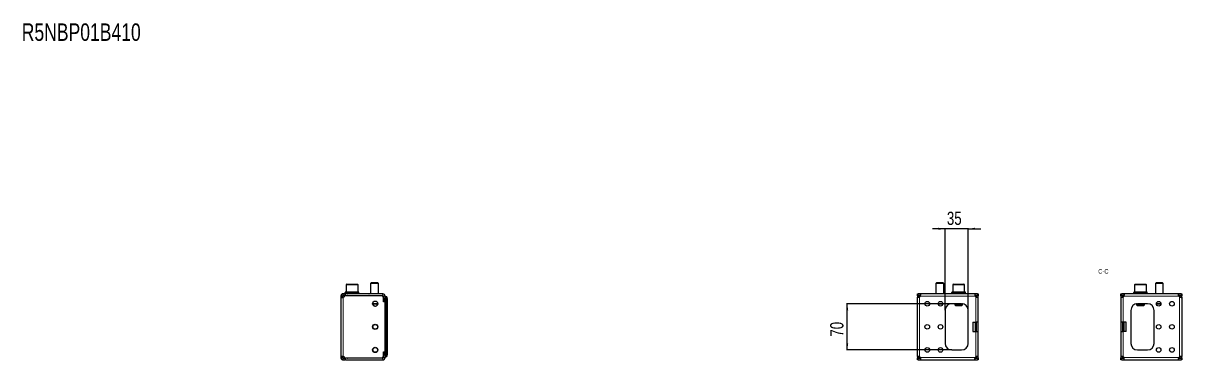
# Model space of a CAD drawing. Header units: millimetres. Extents: x 535 to 3980, y -1371 to 658.
# Drawn here: x 2228 to 3980, y 149 to 658 of the extents above; entities that cross this region are included whole.
import ezdxf

# ---------------------------------------------------------------- set-up
doc = ezdxf.new("R2010")
doc.units = ezdxf.units.MM
doc.layers.add('FORMAT', color=7, linetype='Continuous')
doc.styles.add('SLDTEXTSTYLE0', font='TXT', dxfattribs={"width": 0.75})
doc.dimstyles.new('SLDDIMSTYLE0', dxfattribs={"dimtxt": 20, "dimasz": 10, "dimexe": 0, "dimexo": 0.0625, "dimgap": 5, "dimtad": 2, "dimdec": 1, "dimrnd": 1e-09, "dimzin": 12, "dimdsep": 46, "dimtxsty": 'SLDTEXTSTYLE0', "dimsah": 1, "dimcen": 0.09, "dimadec": 0, "dimazin": 3, "dimtfac": 1, "dimtofl": 0, "dimtmove": 0, "dimatfit": 3, "dimfxl": 0, "dimfrac": 2, "dimtolj": 1, "dimtzin": 12, "dimarcsym": 0})
doc.dimstyles.new('SLDDIMSTYLE1', dxfattribs={"dimtxt": 20, "dimasz": 10, "dimexe": 0, "dimexo": 0.0625, "dimgap": 5, "dimtad": 2, "dimdec": 1, "dimrnd": 1e-09, "dimzin": 12, "dimdsep": 46, "dimtxsty": 'SLDTEXTSTYLE0', "dimsah": 1, "dimcen": 0.09, "dimadec": 0, "dimazin": 3, "dimtfac": 1, "dimtmove": 0, "dimatfit": 0, "dimfxl": 0, "dimfrac": 2, "dimtolj": 1, "dimtzin": 12, "dimarcsym": 0})

# ---------------------------------------------------------------- blocks, each defined once
blk = doc.blocks.new('_D_9')
at = {"layer": 'FORMAT'}
for p, q in [((3622.3, 347.1), (3603.1, 347.1)), ((3622.3, 223.6), (3622.3, 348.1)), ((3657.3, 347.1), (3622.3, 347.1)), ((3657.3, 223.6), (3657.3, 348.1)), ((3657.3, 347.1), (3676.5, 347.1))]:
    blk.add_line(p, q, dxfattribs=at)
for points in [[(3622.3, 347.1), (3612.3, 348.6), (3612.3, 345.5)], [(3657.3, 347.1), (3667.3, 345.5), (3667.3, 348.6)]]:
    blk.add_solid(points, dxfattribs=at)
at = {"layer": 'FORMAT', "insert": (3625, 372.9), "char_height": 20, "attachment_point": 1, "style": 'SLDTEXTSTYLE0'}
blk.add_mtext('35', dxfattribs=at)
blk = doc.blocks.new('_D_10')
at = {"layer": 'FORMAT'}
for p, q in [((3632.3, 233.6), (3473.3, 233.6)), ((3474.3, 163.6), (3474.3, 233.6)), ((3632.3, 163.6), (3473.3, 163.6))]:
    blk.add_line(p, q, dxfattribs=at)
for points in [[(3474.3, 233.6), (3472.8, 223.6), (3475.8, 223.6)], [(3474.3, 163.6), (3475.8, 173.6), (3472.8, 173.6)]]:
    blk.add_solid(points, dxfattribs=at)
at = {"layer": 'FORMAT', "insert": (3448.5, 183.8), "char_height": 20, "attachment_point": 1, "rotation": 90, "style": 'SLDTEXTSTYLE0'}
blk.add_mtext('70', dxfattribs=at)

msp = doc.modelspace()

# ---------------------------------------------------------------- linework, layer by layer
at = {"color": 7, "linetype": 'Continuous', "lineweight": 25}
for p, q in [((2717.43, 263.07), (2733.43, 263.07)), ((2754.5, 265.07), (2753.43, 264)), ((2753.43, 264), (2753.43, 248.57)), ((2765.43, 264), (2753.43, 264)), ((2764.35, 265.07), (2754.5, 265.07)), ((2765.43, 264), (2764.35, 265.07)), ((2765.43, 248.57), (2765.43, 264)), ((3609.39, 265.07), (3608.31, 264)), ((3608.31, 264), (3608.31, 248.57)), ((3620.31, 264), (3608.31, 264)), ((3619.24, 265.07), (3609.39, 265.07)), ((3620.31, 264), (3619.24, 265.07)), ((3620.31, 248.57), (3620.31, 264)), ((3634.81, 263.07), (3643.2, 263.07)), ((3643.2, 263.07), (3650.81, 263.07)), ((3909.81, 263.07), (3918.15, 263.07)), ((3918.15, 263.07), (3925.81, 263.07)), ((3941.39, 265.07), (3940.31, 264)), ((3940.31, 264), (3940.31, 248.57)), ((3952.31, 264), (3940.31, 264)), ((3951.24, 265.07), (3941.39, 265.07)), ((3952.31, 264), (3951.24, 265.07)), ((3952.31, 248.57), (3952.31, 264)), ((2711.93, 246.07), (2711.68, 246.04)), ((2711.93, 246.07), (2711.93, 248.57)), ((2714.33, 248.57), (2711.93, 248.57)), ((2714.33, 246.07), (2711.93, 246.07)), ((2714.33, 248.57), (2714.33, 246.07)), ((2714.33, 248.57), (2715.33, 248.57)), ((2715.33, 246.07), (2714.33, 246.07)), ((2715.18, 251.07), (2715.18, 250.07)), ((2715.18, 251.07), (2715.18, 250.82)), ((2715.98, 251.07), (2715.18, 251.07)), ((2715.18, 251.07), (2715.18, 251.07)), ((2715.18, 250.07), (2715.18, 250.32)), ((2715.98, 250.07), (2715.18, 250.07)), ((2715.18, 250.07), (2715.18, 250.07)), ((2771.93, 248.57), (2715.33, 248.57)), ((2715.33, 246.07), (2771.93, 246.07)), ((2715.35, 245.97), (2770.33, 245.97)), ((2715.98, 251.07), (2716.08, 251.07)), ((2715.98, 250.07), (2716.08, 250.07)), ((2716.08, 251.07), (2716.08, 250.82)), ((2718.22, 251.07), (2716.08, 251.07)), ((2716.08, 250.07), (2716.08, 250.32)), ((2718.22, 250.07), (2716.08, 250.07)), ((2716.43, 262.07), (2716.43, 251.07)), ((2718.22, 251.07), (2718.4, 251.07)), ((2718.22, 250.07), (2718.4, 250.07)), ((2718.4, 251.07), (2718.4, 250.82)), ((2721.55, 251.07), (2718.4, 251.07)), ((2718.4, 250.07), (2718.4, 250.32)), ((2721.55, 250.07), (2718.4, 250.07)), ((2719.43, 250.07), (2719.43, 248.57)), ((2721.55, 251.07), (2721.79, 251.07)), ((2721.55, 250.07), (2721.79, 250.07)), ((2721.79, 251.07), (2721.79, 250.82)), ((2725.48, 251.07), (2721.79, 251.07)), ((2721.79, 250.07), (2721.79, 250.32)), ((2725.48, 250.07), (2721.79, 250.07)), ((2725.48, 251.07), (2725.69, 251.07)), ((2725.48, 251.07), (2725.57, 251.07)), ((2725.48, 250.07), (2725.66, 250.07)), ((2725.66, 250.07), (2725.73, 250.07)), ((2725.69, 251.07), (2725.73, 251.07)), ((2725.73, 251.07), (2725.73, 250.82)), ((2729.4, 251.07), (2725.73, 251.07)), ((2725.73, 250.07), (2725.73, 250.32)), ((2729.4, 250.07), (2725.73, 250.07)), ((2729.4, 251.07), (2729.63, 251.07)), ((2729.4, 250.07), (2729.63, 250.07)), ((2729.63, 251.07), (2729.63, 250.82)), ((2732.71, 251.07), (2729.63, 251.07)), ((2729.63, 250.07), (2729.63, 250.32)), ((2732.71, 250.07), (2729.63, 250.07)), ((2731.43, 248.57), (2731.43, 250.07)), ((2732.71, 251.07), (2732.89, 251.07)), ((2732.71, 250.07), (2732.89, 250.07)), ((2732.89, 251.07), (2732.89, 250.82)), ((2734.92, 251.07), (2732.89, 251.07)), ((2732.89, 250.07), (2732.89, 250.32)), ((2734.92, 250.07), (2732.89, 250.07)), ((2734.43, 251.07), (2734.43, 262.07)), ((2734.92, 251.07), (2735.01, 251.07)), ((2734.92, 250.07), (2735.01, 250.07)), ((2735.01, 251.07), (2735.01, 250.82)), ((2735.68, 251.07), (2735.01, 251.07)), ((2735.01, 250.07), (2735.01, 250.32)), ((2735.68, 250.07), (2735.01, 250.07)), ((2735.68, 250.07), (2735.68, 251.07)), ((2749.18, 246.07), (2749.18, 245.97)), ((2749.47, 246.07), (2749.47, 245.97)), ((2751.16, 246.07), (2751.16, 245.97)), ((2754.1, 246.07), (2754.1, 245.97)), ((2757.86, 246.07), (2757.86, 245.97)), ((2761.86, 246.07), (2761.86, 245.97)), ((2765.48, 246.07), (2765.48, 245.97)), ((2768.19, 246.07), (2768.19, 245.97)), ((2769.56, 246.07), (2769.56, 245.97)), ((2769.68, 245.97), (2769.68, 246.07)), ((3580.31, 246.07), (3580.31, 248.57)), ((3580.31, 248.57), (3581.42, 248.57)), ((3581.42, 246.07), (3580.31, 246.07)), ((3580.31, 246.07), (3580.31, 245.97)), ((3580.31, 245.97), (3582.81, 245.97)), ((3580.31, 245.36), (3580.31, 245.97)), ((3580.31, 245.36), (3580.31, 243.3)), ((3585.15, 248.57), (3581.42, 248.57)), ((3585.15, 246.07), (3581.42, 246.07)), ((3582.81, 245.97), (3582.81, 245.36)), ((3582.81, 245.36), (3582.81, 243.54)), ((3667.48, 248.57), (3585.15, 248.57)), ((3585.15, 248.57), (3585.15, 246.36)), ((3632.56, 251.07), (3632.56, 250.07)), ((3632.56, 251.07), (3632.57, 251.07)), ((3632.56, 250.07), (3632.57, 250.07)), ((3632.57, 251.07), (3632.57, 250.82)), ((3633.4, 251.07), (3632.57, 251.07)), ((3632.57, 250.07), (3632.57, 250.32)), ((3633.4, 250.07), (3632.57, 250.07)), ((3633.4, 251.07), (3633.5, 251.07)), ((3633.4, 250.07), (3633.5, 250.07)), ((3633.5, 251.07), (3633.5, 250.82)), ((3635.67, 251.07), (3633.5, 251.07)), ((3633.5, 250.07), (3633.5, 250.32)), ((3635.67, 250.07), (3633.5, 250.07)), ((3633.81, 262.07), (3633.81, 251.07)), ((3635.67, 251.07), (3635.85, 251.07)), ((3635.67, 250.07), (3635.85, 250.07)), ((3635.85, 251.07), (3635.85, 250.82)), ((3639.02, 251.07), (3635.85, 251.07)), ((3635.85, 250.07), (3635.85, 250.32)), ((3639.02, 250.07), (3635.85, 250.07)), ((3636.81, 250.07), (3636.81, 248.57)), ((3639.02, 251.07), (3639.25, 251.07)), ((3639.02, 250.07), (3639.25, 250.07)), ((3639.25, 251.07), (3639.25, 250.82)), ((3642.95, 251.07), (3639.25, 251.07)), ((3639.25, 250.07), (3639.25, 250.32)), ((3642.95, 250.07), (3639.25, 250.07)), ((3642.95, 251.07), (3643.25, 251.07)), ((3642.95, 251.07), (3643.03, 251.07)), ((3642.95, 250.07), (3643.11, 250.07)), ((3643.11, 250.07), (3643.2, 250.07)), ((3643.16, 251.07), (3643.2, 251.07)), ((3643.2, 251.07), (3643.2, 250.82)), ((3646.87, 251.07), (3643.2, 251.07)), ((3643.2, 250.07), (3643.2, 250.32)), ((3646.87, 250.07), (3643.2, 250.07)), ((3646.87, 251.07), (3647.09, 251.07)), ((3646.87, 250.07), (3647.09, 250.07)), ((3647.09, 251.07), (3647.09, 250.82)), ((3650.16, 251.07), (3647.09, 251.07)), ((3647.09, 250.07), (3647.09, 250.32)), ((3650.16, 250.07), (3647.09, 250.07)), ((3648.81, 248.57), (3648.81, 250.07)), ((3650.16, 251.07), (3650.33, 251.07)), ((3650.16, 250.07), (3650.33, 250.07)), ((3650.33, 251.07), (3650.33, 250.82)), ((3652.34, 251.07), (3650.33, 251.07)), ((3650.33, 250.07), (3650.33, 250.32)), ((3652.34, 250.07), (3650.33, 250.07)), ((3651.81, 251.07), (3651.81, 262.07)), ((3652.34, 251.07), (3652.43, 251.07)), ((3652.34, 250.07), (3652.43, 250.07)), ((3652.43, 251.07), (3652.43, 250.82)), ((3653.06, 251.07), (3652.43, 251.07)), ((3652.43, 250.07), (3652.43, 250.32)), ((3653.06, 250.07), (3652.43, 250.07)), ((3653.06, 250.07), (3653.06, 251.07)), ((3667.48, 248.57), (3667.48, 246.07)), ((3671.2, 248.57), (3667.48, 248.57)), ((3671.2, 246.07), (3667.48, 246.07)), ((3669.81, 245.97), (3672.31, 245.97)), ((3669.81, 245.36), (3669.81, 245.97)), ((3669.81, 243.53), (3669.81, 245.36)), ((3671.2, 248.57), (3672.31, 248.57)), ((3672.31, 246.07), (3671.2, 246.07)), ((3672.31, 248.57), (3672.31, 246.07)), ((3672.31, 245.97), (3672.31, 246.07)), ((3672.31, 245.97), (3672.31, 245.36)), ((3672.31, 243.3), (3672.31, 245.36)), ((3888.31, 246.07), (3888.31, 248.57)), ((3888.31, 248.57), (3889.42, 248.57)), ((3889.42, 246.07), (3888.31, 246.07)), ((3888.31, 246.07), (3888.31, 245.97)), ((3888.31, 245.97), (3890.81, 245.97)), ((3888.31, 245.36), (3888.31, 245.97)), ((3888.31, 245.36), (3888.31, 243.3)), ((3893.15, 248.57), (3889.42, 248.57)), ((3893.15, 246.07), (3889.42, 246.07)), ((3890.81, 245.97), (3890.81, 245.36)), ((3890.81, 245.36), (3890.81, 243.54)), ((3975.48, 248.57), (3893.15, 248.57)), ((3893.15, 248.57), (3893.15, 246.36)), ((3907.56, 251.07), (3907.56, 250.07)), ((3907.56, 251.07), (3907.57, 251.07)), ((3907.56, 250.07), (3907.57, 250.07)), ((3907.57, 251.07), (3907.57, 250.82)), ((3908.4, 251.07), (3907.57, 251.07)), ((3907.57, 250.07), (3907.57, 250.32)), ((3908.4, 250.07), (3907.57, 250.07)), ((3908.4, 251.07), (3908.5, 251.07)), ((3908.4, 250.07), (3908.5, 250.07)), ((3908.5, 251.07), (3908.5, 250.82)), ((3910.67, 251.07), (3908.5, 251.07)), ((3908.5, 250.07), (3908.5, 250.32)), ((3910.67, 250.07), (3908.5, 250.07)), ((3908.81, 262.07), (3908.81, 251.07)), ((3910.67, 251.07), (3910.85, 251.07)), ((3910.67, 250.07), (3910.85, 250.07)), ((3910.85, 251.07), (3910.85, 250.82)), ((3914.03, 251.07), (3910.85, 251.07)), ((3910.85, 250.07), (3910.85, 250.32)), ((3914.03, 250.07), (3910.85, 250.07)), ((3911.81, 250.07), (3911.81, 248.57)), ((3914.03, 251.07), (3914.26, 251.07)), ((3914.03, 250.07), (3914.26, 250.07)), ((3914.26, 251.07), (3914.26, 250.82)), ((3917.96, 251.07), (3914.26, 251.07)), ((3914.26, 250.07), (3914.26, 250.32)), ((3917.96, 250.07), (3914.26, 250.07)), ((3917.96, 251.07), (3918.2, 251.07)), ((3917.96, 251.07), (3918.04, 251.07)), ((3917.96, 250.07), (3918.11, 250.07)), ((3918.11, 250.07), (3918.21, 250.07)), ((3918.16, 251.07), (3918.21, 251.07)), ((3918.21, 251.07), (3918.21, 250.82)), ((3921.87, 251.07), (3918.21, 251.07)), ((3918.21, 250.07), (3918.21, 250.32)), ((3921.87, 250.07), (3918.21, 250.07)), ((3921.87, 251.07), (3922.1, 251.07)), ((3921.87, 250.07), (3922.1, 250.07)), ((3922.1, 251.07), (3922.1, 250.82)), ((3925.16, 251.07), (3922.1, 251.07)), ((3922.1, 250.07), (3922.1, 250.32)), ((3925.16, 250.07), (3922.1, 250.07)), ((3923.81, 248.57), (3923.81, 250.07)), ((3925.16, 251.07), (3925.34, 251.07)), ((3925.16, 250.07), (3925.34, 250.07)), ((3925.34, 251.07), (3925.34, 250.82)), ((3927.34, 251.07), (3925.34, 251.07)), ((3925.34, 250.07), (3925.34, 250.32)), ((3927.34, 250.07), (3925.34, 250.07)), ((3926.81, 251.07), (3926.81, 262.07)), ((3927.34, 251.07), (3927.43, 251.07)), ((3927.34, 250.07), (3927.43, 250.07)), ((3927.43, 251.07), (3927.43, 250.82)), ((3928.06, 251.07), (3927.43, 251.07)), ((3927.43, 250.07), (3927.43, 250.32)), ((3928.06, 250.07), (3927.43, 250.07)), ((3928.06, 250.07), (3928.06, 251.07)), ((3975.48, 246.07), (3975.48, 248.57)), ((3979.2, 248.57), (3975.48, 248.57)), ((3979.2, 246.07), (3975.48, 246.07)), ((3977.81, 245.97), (3980.31, 245.97)), ((3977.81, 245.36), (3977.81, 245.97)), ((3977.81, 243.53), (3977.81, 245.36)), ((3979.2, 248.57), (3980.31, 248.57)), ((3980.31, 246.07), (3979.2, 246.07)), ((3980.31, 248.57), (3980.31, 246.07)), ((3980.31, 245.97), (3980.31, 246.07)), ((3980.31, 245.97), (3980.31, 245.36)), ((3980.31, 243.3), (3980.31, 245.36)), ((2710.93, 245.07), (2708.43, 245.07)), ((2708.43, 245.07), (2708.43, 243.85)), ((2708.43, 243.85), (2708.43, 153.3)), ((2710.93, 243.85), (2708.43, 243.85)), ((2710.93, 245.07), (2710.93, 243.85)), ((2764.4, 233.07), (2756.46, 233.07)), ((2772.83, 236.47), (2772.83, 243.47)), ((2772.83, 238.05), (2772.93, 237.84)), ((2775.43, 236.47), (2772.83, 236.47)), ((2772.93, 245.07), (2772.93, 237.12)), ((2775.43, 237.12), (2772.93, 237.12)), ((2775.43, 245.07), (2775.43, 237.12)), ((2775.43, 244.82), (2775.63, 244.82)), ((2775.43, 155.1), (2775.43, 242.55)), ((2775.43, 236.47), (2775.43, 160.67)), ((2775.63, 244.82), (2777.32, 244.37)), ((2775.63, 155.72), (2775.63, 241.93)), ((2778.43, 241.47), (2778.43, 242.92)), ((2778.43, 241.47), (2778.43, 167.03)), ((3580.31, 153.85), (3580.31, 243.3)), ((3580.31, 243.3), (3581.41, 243.3)), ((3618.78, 233.07), (3611.85, 233.07)), ((3647.31, 233.57), (3632.31, 233.57)), ((3633.98, 233.48), (3633.96, 233.48)), ((3633.98, 233.47), (3633.98, 233.48)), ((3634.08, 233.47), (3633.98, 233.47)), ((3634.08, 233.57), (3634.08, 233.47)), ((3637.34, 233.47), (3634.08, 233.47)), ((3636.81, 233.47), (3636.81, 232.15)), ((3636.81, 232.15), (3637.89, 231.07)), ((3636.81, 232.15), (3643.11, 232.15)), ((3637.34, 233.47), (3639.24, 233.47)), ((3637.89, 231.07), (3643.05, 231.07)), ((3639.79, 233.47), (3639.24, 233.47)), ((3645.84, 233.47), (3639.79, 233.47)), ((3643.05, 231.07), (3647.74, 231.07)), ((3643.11, 232.15), (3648.81, 232.15)), ((3646.39, 233.47), (3645.84, 233.47)), ((3646.39, 233.47), (3648.29, 233.47)), ((3647.74, 231.07), (3648.81, 232.15)), ((3648.72, 233.47), (3648.29, 233.47)), ((3648.81, 232.15), (3648.81, 233.46)), ((3672.31, 205.57), (3672.31, 243.3)), ((3888.31, 243.3), (3889.41, 243.3)), ((3888.31, 243.3), (3888.31, 205.57)), ((3911.81, 233.46), (3911.81, 232.15)), ((3911.81, 232.15), (3912.89, 231.07)), ((3911.81, 232.15), (3918.07, 232.15)), ((3912.34, 233.47), (3911.9, 233.47)), ((3912.34, 233.47), (3914.24, 233.47)), ((3912.89, 231.07), (3918.02, 231.07)), ((3928.31, 233.57), (3913.31, 233.57)), ((3914.79, 233.47), (3914.24, 233.47)), ((3920.84, 233.47), (3914.79, 233.47)), ((3918.02, 231.07), (3922.74, 231.07)), ((3918.07, 232.15), (3923.81, 232.15)), ((3921.39, 233.47), (3920.84, 233.47)), ((3921.39, 233.47), (3923.29, 233.47)), ((3922.74, 231.07), (3923.81, 232.15)), ((3926.54, 233.47), (3923.29, 233.47)), ((3923.81, 232.15), (3923.81, 233.47)), ((3926.54, 233.47), (3926.54, 233.57)), ((3926.64, 233.47), (3926.54, 233.47)), ((3926.66, 233.48), (3926.64, 233.48)), ((3926.64, 233.47), (3926.64, 233.48)), ((3948.78, 233.07), (3941.85, 233.07)), ((3980.31, 243.3), (3980.31, 153.85)), ((3622.31, 223.57), (3622.31, 173.57)), ((3657.31, 173.57), (3657.31, 223.57)), ((3903.31, 223.57), (3903.31, 173.57)), ((3938.31, 173.57), (3938.31, 223.57)), ((3664.31, 205.57), (3668.81, 205.57)), ((3664.31, 205.57), (3664.31, 191.57)), ((3672.31, 205.57), (3668.81, 205.57)), ((3669.81, 191.57), (3669.81, 205.57)), ((3672.31, 191.57), (3672.31, 205.57)), ((3891.81, 205.57), (3888.31, 205.57)), ((3888.31, 205.57), (3888.31, 191.57)), ((3890.81, 205.57), (3890.81, 191.57)), ((3896.31, 205.57), (3891.81, 205.57)), ((3896.31, 191.57), (3896.31, 205.57)), ((3664.31, 191.57), (3668.81, 191.57)), ((3668.81, 191.57), (3672.31, 191.57)), ((3672.31, 153.85), (3672.31, 191.57)), ((3888.31, 191.57), (3891.81, 191.57)), ((3888.31, 191.57), (3888.31, 153.85)), ((3896.31, 191.57), (3891.81, 191.57)), ((2772.83, 160.67), (2775.43, 160.67)), ((2772.83, 153.67), (2772.83, 160.67)), ((2772.83, 159.6), (2772.93, 159.81)), ((2775.43, 160.02), (2772.93, 160.02)), ((2772.93, 160.02), (2772.93, 152.07)), ((2775.43, 160.02), (2775.43, 152.07)), ((2778.43, 167.03), (2778.43, 158.82)), ((2778.63, 165.08), (2778.43, 165.08)), ((2778.63, 165.04), (2778.43, 165.04)), ((2778.63, 165.03), (2778.43, 165.03)), ((2778.63, 160.82), (2778.43, 160.82)), ((2778.63, 160.77), (2778.43, 160.77)), ((2778.43, 158.82), (2778.43, 156.17)), ((2778.63, 164.59), (2778.63, 161.26)), ((3632.31, 163.57), (3647.31, 163.57)), ((3913.31, 163.57), (3928.31, 163.57)), ((2708.43, 153.3), (2710.93, 153.3)), ((2708.43, 153.3), (2708.43, 152.07)), ((2708.43, 152.07), (2710.93, 152.07)), ((2710.93, 153.3), (2710.93, 152.07)), ((2711.93, 148.57), (2711.93, 151.07)), ((2711.93, 151.07), (2714.33, 151.07)), ((2711.93, 148.57), (2714.33, 148.57)), ((2714.33, 151.07), (2714.33, 148.57)), ((2714.33, 151.07), (2715.33, 151.07)), ((2715.33, 148.57), (2714.33, 148.57)), ((2771.93, 151.07), (2715.33, 151.07)), ((2715.33, 148.57), (2771.93, 148.57)), ((2770.33, 151.17), (2715.35, 151.17)), ((2775.63, 152.82), (2775.43, 152.82)), ((2777.32, 153.28), (2775.63, 152.82)), ((2778.43, 154.73), (2778.43, 156.17)), ((3580.31, 153.85), (3580.31, 151.79)), ((3580.31, 151.17), (3580.31, 151.79)), ((3582.81, 151.17), (3580.31, 151.17)), ((3580.31, 151.17), (3580.31, 151.07)), ((3580.31, 148.57), (3580.31, 151.07)), ((3580.31, 151.07), (3581.42, 151.07)), ((3581.42, 148.57), (3580.31, 148.57)), ((3581.42, 151.07), (3585.15, 151.07)), ((3581.42, 148.57), (3585.15, 148.57)), ((3582.81, 153.62), (3582.81, 151.79)), ((3582.81, 151.79), (3582.81, 151.17)), ((3585.15, 151.07), (3585.15, 148.57)), ((3585.15, 148.57), (3667.48, 148.57)), ((3667.48, 151.07), (3671.2, 151.07)), ((3667.48, 148.57), (3667.48, 150.79)), ((3667.48, 148.57), (3671.2, 148.57)), ((3669.81, 151.79), (3669.81, 153.6)), ((3669.81, 151.17), (3669.81, 151.79)), ((3672.31, 151.17), (3669.81, 151.17)), ((3671.2, 151.07), (3672.31, 151.07)), ((3672.31, 148.57), (3671.2, 148.57)), ((3672.31, 153.85), (3671.22, 153.85)), ((3672.31, 151.79), (3672.31, 153.85)), ((3672.31, 151.79), (3672.31, 151.17)), ((3672.31, 151.07), (3672.31, 151.17)), ((3672.31, 151.07), (3672.31, 148.57)), ((3888.31, 153.85), (3888.31, 151.79)), ((3888.31, 151.17), (3888.31, 151.79)), ((3890.81, 151.17), (3888.31, 151.17)), ((3888.31, 151.17), (3888.31, 151.07)), ((3888.31, 148.57), (3888.31, 151.07)), ((3888.31, 151.07), (3889.42, 151.07)), ((3889.42, 148.57), (3888.31, 148.57)), ((3889.42, 151.07), (3893.15, 151.07)), ((3889.42, 148.57), (3893.15, 148.57)), ((3890.81, 153.62), (3890.81, 151.79)), ((3890.81, 151.79), (3890.81, 151.17)), ((3893.15, 148.57), (3893.15, 151.07)), ((3893.15, 148.57), (3975.48, 148.57)), ((3975.48, 151.07), (3979.2, 151.07)), ((3975.48, 148.57), (3975.48, 150.79)), ((3975.48, 148.57), (3979.2, 148.57)), ((3977.81, 151.79), (3977.81, 153.6)), ((3977.81, 151.17), (3977.81, 151.79)), ((3980.31, 151.17), (3977.81, 151.17)), ((3979.2, 151.07), (3980.31, 151.07)), ((3980.31, 148.57), (3979.2, 148.57)), ((3980.31, 153.85), (3979.22, 153.85)), ((3980.31, 151.79), (3980.31, 153.85)), ((3980.31, 151.79), (3980.31, 151.17)), ((3980.31, 151.07), (3980.31, 151.17)), ((3980.31, 151.07), (3980.31, 148.57))]:
    msp.add_line(p, q, dxfattribs=at)
at = {"color": 8, "linetype": 'Continuous', "lineweight": 18}
for p, q in [((2715.33, 248.57), (2715.33, 246.07)), ((2734.43, 262.07), (2716.43, 262.07)), ((2771.93, 246.07), (2771.93, 248.57)), ((3582.81, 245.36), (3580.31, 245.36)), ((3581.42, 248.57), (3581.42, 246.07)), ((3643.25, 262.07), (3633.81, 262.07)), ((3651.81, 262.07), (3643.25, 262.07)), ((3672.31, 245.36), (3669.81, 245.36)), ((3671.2, 246.07), (3671.2, 248.57)), ((3890.81, 245.36), (3888.31, 245.36)), ((3889.42, 248.57), (3889.42, 246.07)), ((3918.2, 262.07), (3908.81, 262.07)), ((3926.81, 262.07), (3918.2, 262.07)), ((3980.31, 245.36), (3977.81, 245.36)), ((3979.2, 246.07), (3979.2, 248.57)), ((2711.93, 243.3), (2711.93, 153.85)), ((2756.46, 234.07), (2764.4, 234.07)), ((2772.93, 245.07), (2775.43, 245.07)), ((2775.23, 236.47), (2775.23, 237.12)), ((2777.32, 241.47), (2775.63, 241.93)), ((2777.32, 156.17), (2777.32, 241.47)), ((2778.43, 241.47), (2777.32, 241.47)), ((3582.81, 245.07), (3584.9, 245.07)), ((3583.81, 153.3), (3583.81, 243.85)), ((3667.73, 245.07), (3584.9, 245.07)), ((3611.85, 234.07), (3618.78, 234.07)), ((3639.24, 233.57), (3639.24, 233.47)), ((3639.79, 233.57), (3639.79, 233.47)), ((3645.84, 233.57), (3645.84, 233.47)), ((3646.39, 233.57), (3646.39, 233.47)), ((3667.73, 245.07), (3669.81, 245.07)), ((3668.81, 205.57), (3668.81, 243.85)), ((3890.81, 245.07), (3892.9, 245.07)), ((3891.81, 243.85), (3891.81, 205.57)), ((3892.9, 245.07), (3975.73, 245.07)), ((3914.24, 233.57), (3914.24, 233.47)), ((3914.79, 233.57), (3914.79, 233.47)), ((3920.84, 233.57), (3920.84, 233.47)), ((3921.39, 233.57), (3921.39, 233.47)), ((3941.85, 234.07), (3948.78, 234.07)), ((3975.73, 245.07), (3977.81, 245.07)), ((3976.81, 243.85), (3976.81, 153.3)), ((3667.62, 191.57), (3667.62, 205.57)), ((3667.82, 205.57), (3667.82, 191.57)), ((3667.92, 191.57), (3667.92, 205.57)), ((3668.12, 205.57), (3668.12, 191.57)), ((3669, 191.57), (3669, 205.57)), ((3669.2, 205.57), (3669.2, 191.57)), ((3669.31, 191.57), (3669.31, 205.57)), ((3669.51, 205.57), (3669.51, 191.57)), ((3891.12, 191.57), (3891.12, 205.57)), ((3891.32, 205.57), (3891.32, 191.57)), ((3891.42, 191.57), (3891.42, 205.57)), ((3891.62, 205.57), (3891.62, 191.57)), ((3892.5, 191.57), (3892.5, 205.57)), ((3892.7, 205.57), (3892.7, 191.57)), ((3892.81, 191.57), (3892.81, 205.57)), ((3893.01, 205.57), (3893.01, 191.57)), ((3668.81, 153.3), (3668.81, 191.57)), ((3891.81, 191.57), (3891.81, 153.3)), ((2775.23, 160.02), (2775.23, 160.67)), ((2778.63, 164.59), (2778.43, 164.59)), ((2778.63, 161.26), (2778.43, 161.26)), ((2715.33, 151.07), (2715.33, 148.57)), ((2771.93, 151.07), (2771.93, 148.57)), ((2772.93, 152.07), (2775.43, 152.07)), ((2775.63, 155.72), (2777.32, 156.17)), ((2777.32, 156.17), (2778.43, 156.17)), ((3580.31, 151.79), (3582.81, 151.79)), ((3581.42, 151.07), (3581.42, 148.57)), ((3584.9, 152.07), (3582.81, 152.07)), ((3667.73, 152.07), (3584.9, 152.07)), ((3669.81, 152.07), (3667.73, 152.07)), ((3669.81, 151.79), (3672.31, 151.79)), ((3671.2, 148.57), (3671.2, 151.07)), ((3888.31, 151.79), (3890.81, 151.79)), ((3889.42, 151.07), (3889.42, 148.57)), ((3892.9, 152.07), (3890.81, 152.07)), ((3892.9, 152.07), (3975.73, 152.07)), ((3977.81, 152.07), (3975.73, 152.07)), ((3977.81, 151.79), (3980.31, 151.79)), ((3979.2, 148.57), (3979.2, 151.07))]:
    msp.add_line(p, q, dxfattribs=at)
at = {"color": 7, "linetype": 'Continuous', "lineweight": 25}
for centre, radius in [((2760.43, 233.57), 4), ((3595.31, 233.57), 3.5), ((3615.31, 233.57), 3.5), ((3945.31, 233.57), 3.5), ((3965.31, 233.57), 3.5), ((2760.43, 198.57), 4), ((2760.43, 198.57), 3.5), ((3595.31, 198.57), 3.5), ((3615.31, 198.57), 3.5), ((3945.31, 198.57), 3.5), ((3965.31, 198.57), 3.5), ((2760.43, 163.57), 4), ((2760.43, 163.57), 3.5), ((3595.31, 163.57), 3.5), ((3615.31, 163.57), 3.5), ((3945.31, 163.57), 3.5), ((3965.31, 163.57), 3.5)]:
    msp.add_circle(centre, radius, dxfattribs=at)
for centre, radius, start, end in [((2717.43, 262.07), 1, 90, 180), ((2733.43, 262.07), 1, 0, 90), ((3634.81, 262.07), 1, 90, 180), ((3650.81, 262.07), 1, 0, 90), ((3909.81, 262.07), 1, 90, 180), ((3925.81, 262.07), 1, 0, 90), ((2711.21, 246.72), 3.5, 281.89481, 337.11462), ((2715.35, 244.97), 1, 90, 157.11462), ((2718.08, 245.72), 0.35, 45.58469, 90), ((2732.78, 245.72), 0.35, 90, 134.41531), ((2770.33, 243.47), 2.5, 360, 90), ((2771.93, 245.07), 3.5, 0, 90), ((2771.93, 245.07), 1, 0, 90), ((2760.43, 233.57), 3.5, 188.21321, 351.78679), ((2776.93, 242.92), 1.5, 0, 75), ((3581.81, 246.72), 3.5, 304.8499, 331.87293), ((3632.31, 223.57), 10, 90, 180), ((3647.31, 223.57), 10, 0, 90), ((3670.81, 246.72), 3.5, 208.12707, 235.1501), ((3889.81, 246.72), 3.5, 304.8499, 331.87293), ((3913.31, 223.57), 10, 90, 180), ((3928.31, 223.57), 10, 0, 90), ((3978.81, 246.72), 3.5, 208.12707, 235.1501), ((3632.31, 173.57), 10, 180, 270), ((3647.31, 173.57), 10, 270, 0), ((3913.31, 173.57), 10, 180, 270), ((3928.31, 173.57), 10, 270, 0), ((2711.21, 150.42), 3.5, 22.88538, 78.10519), ((2715.35, 152.17), 1, 202.88538, 270), ((2718.08, 151.42), 0.35, 270, 314.41531), ((2732.78, 151.42), 0.35, 225.58469, 270), ((2770.33, 153.67), 2.5, 270, 0), ((2771.93, 152.07), 1, 270, 360), ((2771.93, 152.07), 3.5, 270, 360), ((2776.93, 154.73), 1.5, 285, 0), ((3581.81, 150.42), 3.5, 28.12707, 55.1501), ((3670.81, 150.42), 3.5, 124.8499, 151.87293), ((3889.81, 150.42), 3.5, 28.12707, 55.1501), ((3978.81, 150.42), 3.5, 124.8499, 151.87293)]:
    msp.add_arc(centre, radius, start, end, dxfattribs=at)
for centre, major_axis, start_param, end_param in [((2764.04, 244.82), (11.57, -3.1), 0.0670375, 0.2530722), ((2764.04, 152.82), (11.57, 3.1), 6.0301131, 6.2161478)]:
    msp.add_ellipse(centre, major_axis=major_axis, ratio=0.2505628, start_param=start_param, end_param=end_param, dxfattribs=at)
at = {"color": 8, "linetype": 'Continuous', "lineweight": 18}
for centre, major_axis, start_param, end_param in [((2776.93, 241.37), (0.38, 3), 4.762686, 6.2664448), ((2776.93, 156.28), (-0.38, 3), 3.1583332, 4.662092)]:
    msp.add_ellipse(centre, major_axis=major_axis, ratio=0.1230384, start_param=start_param, end_param=end_param, dxfattribs=at)
at = {"color": 7, "linetype": 'Continuous', "lineweight": 25}
for points, knots in [([(2711.93, 248.57), (2711.63, 248.55), (2711.08, 248.51), (2710.18, 248.16), (2709.3, 247.49), (2708.57, 246.38), (2708.48, 245.52), (2708.43, 245.07)], [0, 0, 0, 0, 0.16069, 0.3013121, 0.5219513, 0.7535732, 1, 1, 1, 1]), ([(2711.93, 246.07), (2711.84, 246.07), (2711.69, 246.06), (2711.48, 245.98), (2711.32, 245.87), (2711.18, 245.75), (2711.08, 245.61), (2710.96, 245.38), (2710.94, 245.2), (2710.93, 245.07)], [0, 0, 0, 0, 0.1567865, 0.2908092, 0.4035006, 0.4972984, 0.6071328, 0.7261813, 1, 1, 1, 1]), ([(2715.18, 250.82), (2715.18, 250.87), (2715.18, 250.93), (2715.18, 251.01), (2715.18, 251.05), (2715.18, 251.07)], [0, 0, 0, 0, 0.49998083, 0.7499881, 1, 1, 1, 1]), ([(2715.18, 250.07), (2715.18, 250.1), (2715.18, 250.14), (2715.18, 250.22), (2715.18, 250.28), (2715.18, 250.32)], [0, 0, 0, 0, 0.2501401, 0.5002802, 1, 1, 1, 1]), ([(2716.08, 250.82), (2716.06, 250.87), (2716.04, 250.93), (2716, 251.01), (2715.99, 251.05), (2715.98, 251.07)], [0, 0, 0, 0, 0.4999808, 0.7499881, 1, 1, 1, 1]), ([(2715.98, 250.07), (2715.99, 250.1), (2716, 250.14), (2716.04, 250.22), (2716.06, 250.28), (2716.08, 250.32)], [0, 0, 0, 0, 0.2501401, 0.5002802, 1, 1, 1, 1]), ([(2718.4, 250.82), (2718.37, 250.87), (2718.32, 250.93), (2718.26, 251.01), (2718.23, 251.05), (2718.22, 251.07)], [0, 0, 0, 0, 0.49998083, 0.7499881, 1, 1, 1, 1]), ([(2718.22, 250.07), (2718.23, 250.1), (2718.26, 250.14), (2718.32, 250.22), (2718.37, 250.28), (2718.4, 250.32)], [0, 0, 0, 0, 0.2501401, 0.5002802, 1, 1, 1, 1]), ([(2721.79, 250.82), (2721.75, 250.87), (2721.69, 250.93), (2721.61, 251.01), (2721.57, 251.05), (2721.55, 251.07)], [0, 0, 0, 0, 0.4999808, 0.7499881, 1, 1, 1, 1]), ([(2721.55, 250.07), (2721.57, 250.1), (2721.61, 250.14), (2721.69, 250.22), (2721.75, 250.28), (2721.79, 250.32)], [0, 0, 0, 0, 0.2501401, 0.5002802, 1, 1, 1, 1]), ([(2725.73, 250.82), (2725.69, 250.87), (2725.63, 250.93), (2725.54, 251.01), (2725.5, 251.05), (2725.48, 251.07)], [0, 0, 0, 0, 0.4999808, 0.7499881, 1, 1, 1, 1]), ([(2725.48, 250.07), (2725.5, 250.1), (2725.54, 250.14), (2725.63, 250.22), (2725.69, 250.28), (2725.73, 250.32)], [0, 0, 0, 0, 0.2501401, 0.5002802, 1, 1, 1, 1]), ([(2725.73, 250.82), (2725.72, 250.9), (2725.69, 251.03), (2725.67, 251.06), (2725.66, 251.07)], [0, 0, 0, 0, 0.5617942, 1, 1, 1, 1]), ([(2725.73, 250.32), (2725.72, 250.25), (2725.69, 250.12), (2725.67, 250.09), (2725.66, 250.07)], [0, 0, 0, 0, 0.5617942, 1, 1, 1, 1]), ([(2729.63, 250.82), (2729.59, 250.87), (2729.53, 250.93), (2729.46, 251.01), (2729.42, 251.05), (2729.4, 251.07)], [0, 0, 0, 0, 0.4999808, 0.7499881, 1, 1, 1, 1]), ([(2729.4, 250.07), (2729.42, 250.1), (2729.46, 250.14), (2729.53, 250.22), (2729.59, 250.28), (2729.63, 250.32)], [0, 0, 0, 0, 0.2501401, 0.5002802, 1, 1, 1, 1]), ([(2732.89, 250.82), (2732.86, 250.87), (2732.81, 250.93), (2732.76, 251.01), (2732.73, 251.05), (2732.71, 251.07)], [0, 0, 0, 0, 0.4999808, 0.7499881, 1, 1, 1, 1]), ([(2732.71, 250.07), (2732.73, 250.1), (2732.76, 250.14), (2732.81, 250.22), (2732.86, 250.28), (2732.89, 250.32)], [0, 0, 0, 0, 0.2501401, 0.5002802, 1, 1, 1, 1]), ([(2735.01, 250.82), (2734.99, 250.87), (2734.97, 250.93), (2734.94, 251.01), (2734.93, 251.05), (2734.92, 251.07)], [0, 0, 0, 0, 0.4999808, 0.7499881, 1, 1, 1, 1]), ([(2734.92, 250.07), (2734.93, 250.1), (2734.94, 250.14), (2734.97, 250.22), (2734.99, 250.28), (2735.01, 250.32)], [0, 0, 0, 0, 0.2501401, 0.5002802, 1, 1, 1, 1]), ([(2749.44, 245.97), (2749.43, 245.99), (2749.43, 246.02), (2749.42, 246.05), (2749.41, 246.07)], [0, 0, 0, 0, 0.374848, 1, 1, 1, 1]), ([(2751.07, 245.97), (2751.06, 245.99), (2751.04, 246.02), (2751.02, 246.05), (2751.01, 246.07)], [0, 0, 0, 0, 0.374848, 1, 1, 1, 1]), ([(2753.98, 245.97), (2753.97, 245.99), (2753.94, 246.02), (2753.91, 246.05), (2753.89, 246.07)], [0, 0, 0, 0, 0.37484796, 1, 1, 1, 1]), ([(2757.71, 245.97), (2757.7, 245.99), (2757.67, 246.02), (2757.64, 246.05), (2757.61, 246.07)], [0, 0, 0, 0, 0.374848, 1, 1, 1, 1]), ([(2761.71, 245.97), (2761.7, 245.99), (2761.67, 246.02), (2761.63, 246.05), (2761.61, 246.07)], [0, 0, 0, 0, 0.374848, 1, 1, 1, 1]), ([(2765.36, 245.97), (2765.35, 245.99), (2765.32, 246.02), (2765.3, 246.05), (2765.28, 246.07)], [0, 0, 0, 0, 0.374848, 1, 1, 1, 1]), ([(2768.11, 245.97), (2768.1, 245.99), (2768.08, 246.02), (2768.07, 246.05), (2768.05, 246.07)], [0, 0, 0, 0, 0.374848, 1, 1, 1, 1]), ([(2769.53, 245.97), (2769.53, 245.99), (2769.53, 246.02), (2769.52, 246.05), (2769.52, 246.07)], [0, 0, 0, 0, 0.374848, 1, 1, 1, 1]), ([(3584.9, 245.07), (3584.95, 245.33), (3585.05, 245.83), (3585.2, 246.65), (3585.3, 247.36), (3585.32, 247.92), (3585.3, 248.28), (3585.24, 248.53), (3585.18, 248.56), (3585.15, 248.57)], [0, 0, 0, 0, 0.1440667, 0.2712756, 0.4749075, 0.5979974, 0.7263376, 0.8602454, 1, 1, 1, 1]), ([(3632.57, 250.82), (3632.57, 250.87), (3632.57, 250.93), (3632.57, 251.01), (3632.57, 251.05), (3632.56, 251.07)], [0, 0, 0, 0, 0.4999808, 0.7499881, 1, 1, 1, 1]), ([(3632.56, 250.07), (3632.57, 250.1), (3632.57, 250.14), (3632.57, 250.22), (3632.57, 250.28), (3632.57, 250.32)], [0, 0, 0, 0, 0.2501401, 0.5002802, 1, 1, 1, 1]), ([(3633.5, 250.82), (3633.48, 250.87), (3633.46, 250.93), (3633.42, 251.01), (3633.41, 251.05), (3633.4, 251.07)], [0, 0, 0, 0, 0.4999808, 0.7499881, 1, 1, 1, 1]), ([(3633.4, 250.07), (3633.41, 250.1), (3633.42, 250.14), (3633.46, 250.22), (3633.48, 250.28), (3633.5, 250.32)], [0, 0, 0, 0, 0.2501401, 0.5002802, 1, 1, 1, 1]), ([(3635.85, 250.82), (3635.82, 250.87), (3635.77, 250.93), (3635.71, 251.01), (3635.68, 251.05), (3635.67, 251.07)], [0, 0, 0, 0, 0.4999808, 0.7499881, 1, 1, 1, 1]), ([(3635.67, 250.07), (3635.68, 250.1), (3635.71, 250.14), (3635.77, 250.22), (3635.82, 250.28), (3635.85, 250.32)], [0, 0, 0, 0, 0.25014008, 0.50028016, 1, 1, 1, 1]), ([(3639.25, 250.82), (3639.22, 250.87), (3639.16, 250.93), (3639.08, 251.01), (3639.04, 251.05), (3639.02, 251.07)], [0, 0, 0, 0, 0.4999808, 0.7499881, 1, 1, 1, 1]), ([(3639.02, 250.07), (3639.04, 250.1), (3639.08, 250.14), (3639.16, 250.22), (3639.22, 250.28), (3639.25, 250.32)], [0, 0, 0, 0, 0.2501401, 0.5002802, 1, 1, 1, 1]), ([(3643.2, 250.82), (3643.16, 250.87), (3643.1, 250.93), (3643.02, 251.01), (3642.98, 251.05), (3642.95, 251.07)], [0, 0, 0, 0, 0.4999808, 0.7499881, 1, 1, 1, 1]), ([(3642.95, 250.07), (3642.98, 250.1), (3643.02, 250.14), (3643.1, 250.22), (3643.16, 250.28), (3643.2, 250.32)], [0, 0, 0, 0, 0.2501401, 0.5002802, 1, 1, 1, 1]), ([(3643.2, 250.82), (3643.19, 250.9), (3643.15, 251.03), (3643.12, 251.06), (3643.11, 251.07)], [0, 0, 0, 0, 0.5617942, 1, 1, 1, 1]), ([(3643.2, 250.32), (3643.19, 250.25), (3643.15, 250.12), (3643.12, 250.09), (3643.11, 250.07)], [0, 0, 0, 0, 0.5617942, 1, 1, 1, 1]), ([(3647.09, 250.82), (3647.06, 250.87), (3647, 250.93), (3646.92, 251.01), (3646.89, 251.05), (3646.87, 251.07)], [0, 0, 0, 0, 0.4999808, 0.7499881, 1, 1, 1, 1]), ([(3646.87, 250.07), (3646.89, 250.1), (3646.92, 250.14), (3647, 250.22), (3647.06, 250.28), (3647.09, 250.32)], [0, 0, 0, 0, 0.2501401, 0.5002802, 1, 1, 1, 1]), ([(3650.33, 250.82), (3650.3, 250.87), (3650.26, 250.93), (3650.2, 251.01), (3650.17, 251.05), (3650.16, 251.07)], [0, 0, 0, 0, 0.4999808, 0.7499881, 1, 1, 1, 1]), ([(3650.16, 250.07), (3650.17, 250.1), (3650.2, 250.14), (3650.26, 250.22), (3650.3, 250.28), (3650.33, 250.32)], [0, 0, 0, 0, 0.2501401, 0.5002802, 1, 1, 1, 1]), ([(3652.43, 250.82), (3652.41, 250.87), (3652.39, 250.93), (3652.36, 251.01), (3652.34, 251.05), (3652.34, 251.07)], [0, 0, 0, 0, 0.49998083, 0.7499881, 1, 1, 1, 1]), ([(3652.34, 250.07), (3652.34, 250.1), (3652.36, 250.14), (3652.39, 250.22), (3652.41, 250.28), (3652.43, 250.32)], [0, 0, 0, 0, 0.2501401, 0.5002802, 1, 1, 1, 1]), ([(3667.48, 248.57), (3667.45, 248.55), (3667.4, 248.51), (3667.33, 248.16), (3667.3, 247.49), (3667.44, 246.38), (3667.63, 245.52), (3667.73, 245.07)], [0, 0, 0, 0, 0.16069, 0.3013121, 0.5219513, 0.7535732, 1, 1, 1, 1]), ([(3892.9, 245.07), (3892.95, 245.33), (3893.05, 245.83), (3893.2, 246.65), (3893.3, 247.36), (3893.32, 247.92), (3893.3, 248.28), (3893.24, 248.53), (3893.18, 248.56), (3893.15, 248.57)], [0, 0, 0, 0, 0.1440667, 0.2712756, 0.4749075, 0.5979974, 0.7263376, 0.8602454, 1, 1, 1, 1]), ([(3907.57, 250.82), (3907.57, 250.87), (3907.57, 250.93), (3907.57, 251.01), (3907.57, 251.05), (3907.56, 251.07)], [0, 0, 0, 0, 0.4999808, 0.7499881, 1, 1, 1, 1]), ([(3907.56, 250.07), (3907.57, 250.1), (3907.57, 250.14), (3907.57, 250.22), (3907.57, 250.28), (3907.57, 250.32)], [0, 0, 0, 0, 0.2501401, 0.5002802, 1, 1, 1, 1]), ([(3908.5, 250.82), (3908.49, 250.87), (3908.46, 250.93), (3908.43, 251.01), (3908.41, 251.05), (3908.4, 251.07)], [0, 0, 0, 0, 0.4999808, 0.7499881, 1, 1, 1, 1]), ([(3908.4, 250.07), (3908.41, 250.1), (3908.43, 250.14), (3908.46, 250.22), (3908.49, 250.28), (3908.5, 250.32)], [0, 0, 0, 0, 0.25014008, 0.50028016, 1, 1, 1, 1]), ([(3910.85, 250.82), (3910.82, 250.87), (3910.77, 250.93), (3910.71, 251.01), (3910.68, 251.05), (3910.67, 251.07)], [0, 0, 0, 0, 0.4999808, 0.7499881, 1, 1, 1, 1]), ([(3910.67, 250.07), (3910.68, 250.1), (3910.71, 250.14), (3910.77, 250.22), (3910.82, 250.28), (3910.85, 250.32)], [0, 0, 0, 0, 0.25014008, 0.50028016, 1, 1, 1, 1]), ([(3914.26, 250.82), (3914.22, 250.87), (3914.16, 250.93), (3914.08, 251.01), (3914.05, 251.05), (3914.03, 251.07)], [0, 0, 0, 0, 0.4999808, 0.7499881, 1, 1, 1, 1]), ([(3914.03, 250.07), (3914.05, 250.1), (3914.08, 250.14), (3914.16, 250.22), (3914.22, 250.28), (3914.26, 250.32)], [0, 0, 0, 0, 0.2501401, 0.5002802, 1, 1, 1, 1]), ([(3918.21, 250.82), (3918.17, 250.87), (3918.11, 250.93), (3918.02, 251.01), (3917.98, 251.05), (3917.96, 251.07)], [0, 0, 0, 0, 0.4999808, 0.7499881, 1, 1, 1, 1]), ([(3917.96, 250.07), (3917.98, 250.1), (3918.02, 250.14), (3918.11, 250.22), (3918.17, 250.28), (3918.21, 250.32)], [0, 0, 0, 0, 0.25014008, 0.50028016, 1, 1, 1, 1]), ([(3918.21, 250.82), (3918.19, 250.9), (3918.16, 251.03), (3918.13, 251.06), (3918.11, 251.07)], [0, 0, 0, 0, 0.5617942, 1, 1, 1, 1]), ([(3918.21, 250.32), (3918.19, 250.25), (3918.16, 250.12), (3918.13, 250.09), (3918.11, 250.07)], [0, 0, 0, 0, 0.5617942, 1, 1, 1, 1]), ([(3922.1, 250.82), (3922.06, 250.87), (3922, 250.93), (3921.93, 251.01), (3921.89, 251.05), (3921.87, 251.07)], [0, 0, 0, 0, 0.4999808, 0.7499881, 1, 1, 1, 1]), ([(3921.87, 250.07), (3921.89, 250.1), (3921.93, 250.14), (3922, 250.22), (3922.06, 250.28), (3922.1, 250.32)], [0, 0, 0, 0, 0.2501401, 0.5002802, 1, 1, 1, 1]), ([(3925.34, 250.82), (3925.31, 250.87), (3925.26, 250.93), (3925.21, 251.01), (3925.18, 251.05), (3925.16, 251.07)], [0, 0, 0, 0, 0.4999808, 0.7499881, 1, 1, 1, 1]), ([(3925.16, 250.07), (3925.18, 250.1), (3925.21, 250.14), (3925.26, 250.22), (3925.31, 250.28), (3925.34, 250.32)], [0, 0, 0, 0, 0.2501401, 0.5002802, 1, 1, 1, 1]), ([(3927.43, 250.82), (3927.41, 250.87), (3927.39, 250.93), (3927.36, 251.01), (3927.35, 251.05), (3927.34, 251.07)], [0, 0, 0, 0, 0.4999808, 0.7499881, 1, 1, 1, 1]), ([(3927.34, 250.07), (3927.35, 250.1), (3927.36, 250.14), (3927.39, 250.22), (3927.41, 250.28), (3927.43, 250.32)], [0, 0, 0, 0, 0.25014008, 0.50028016, 1, 1, 1, 1]), ([(3975.48, 248.57), (3975.45, 248.55), (3975.4, 248.51), (3975.33, 248.16), (3975.3, 247.49), (3975.44, 246.38), (3975.63, 245.52), (3975.73, 245.07)], [0, 0, 0, 0, 0.16069, 0.3013121, 0.5219513, 0.7535732, 1, 1, 1, 1]), ([(2708.43, 243.85), (2708.48, 243.73), (2708.57, 243.51), (2709.14, 243.32), (2709.74, 243.25), (2710.37, 243.23), (2711.11, 243.24), (2711.65, 243.28), (2711.93, 243.3)], [0, 0, 0, 0, 0.2541487, 0.4482127, 0.5749082, 0.7088724, 0.8504677, 1, 1, 1, 1]), ([(2710.93, 243.85), (2710.94, 243.73), (2710.96, 243.53), (2711.11, 243.32), (2711.25, 243.27), (2711.29, 243.26)], [0, 0, 0, 0, 0.4882324, 0.8197059, 1, 1, 1, 1]), ([(3580.31, 243.3), (3580.34, 243.28), (3580.38, 243.26), (3580.78, 243.24), (3581.5, 243.28), (3582.59, 243.5), (3583.4, 243.73), (3583.81, 243.85)], [0, 0, 0, 0, 0.1708405, 0.3192172, 0.5481031, 0.7678223, 1, 1, 1, 1]), ([(3633.96, 233.48), (3633.92, 233.48), (3633.84, 233.48), (3633.7, 233.52), (3633.63, 233.56), (3633.61, 233.57)], [0, 0, 0, 0, 0.4181065, 0.8377329, 1, 1, 1, 1]), ([(3637.34, 233.47), (3637.27, 233.48), (3637.16, 233.48), (3637.09, 233.55), (3637.07, 233.57)], [0, 0, 0, 0, 0.594904, 1, 1, 1, 1]), ([(3668.81, 243.85), (3669.27, 243.73), (3670.08, 243.51), (3670.99, 243.32), (3671.58, 243.25), (3671.98, 243.23), (3672.26, 243.24), (3672.29, 243.28), (3672.31, 243.3)], [0, 0, 0, 0, 0.2541487, 0.4482127, 0.5749082, 0.7088724, 0.8504677, 1, 1, 1, 1]), ([(3888.31, 243.3), (3888.34, 243.28), (3888.38, 243.26), (3888.78, 243.24), (3889.5, 243.28), (3890.59, 243.5), (3891.4, 243.73), (3891.81, 243.85)], [0, 0, 0, 0, 0.1708405, 0.3192172, 0.5481031, 0.7678223, 1, 1, 1, 1]), ([(3923.57, 233.57), (3923.55, 233.55), (3923.49, 233.49), (3923.39, 233.48), (3923.31, 233.47), (3923.29, 233.47)], [0, 0, 0, 0, 0.3199575, 0.8240598, 1, 1, 1, 1]), ([(3927.02, 233.57), (3926.98, 233.55), (3926.88, 233.5), (3926.75, 233.48), (3926.69, 233.48), (3926.66, 233.48)], [0, 0, 0, 0, 0.34226, 0.7273166, 1, 1, 1, 1]), ([(3976.81, 243.85), (3977.27, 243.73), (3978.08, 243.51), (3978.99, 243.32), (3979.58, 243.25), (3979.98, 243.23), (3980.26, 243.24), (3980.29, 243.28), (3980.31, 243.3)], [0, 0, 0, 0, 0.2541487, 0.4482127, 0.5749082, 0.7088724, 0.8504677, 1, 1, 1, 1]), ([(2778.63, 165.03), (2778.63, 165.02), (2778.63, 165), (2778.63, 164.88), (2778.63, 164.74), (2778.63, 164.64), (2778.63, 164.59)], [0, 0, 0, 0, 0.2813032, 0.555629, 0.7738783, 1, 1, 1, 1]), ([(2778.63, 161.26), (2778.63, 161.2), (2778.63, 161.07), (2778.63, 160.93), (2778.63, 160.84), (2778.63, 160.83), (2778.63, 160.82)], [0, 0, 0, 0, 0.285197, 0.5604282, 0.7770436, 1, 1, 1, 1]), ([(2711.93, 153.85), (2711.61, 153.86), (2711.02, 153.89), (2710.08, 153.91), (2709.21, 153.87), (2708.55, 153.65), (2708.47, 153.42), (2708.43, 153.3)], [0, 0, 0, 0, 0.1708405, 0.3192172, 0.5481031, 0.7678223, 1, 1, 1, 1]), ([(2708.43, 152.07), (2708.44, 151.81), (2708.48, 151.32), (2708.76, 150.5), (2709.22, 149.79), (2709.85, 149.23), (2710.47, 148.87), (2711.17, 148.62), (2711.67, 148.59), (2711.93, 148.57)], [0, 0, 0, 0, 0.1440667, 0.2712756, 0.4749075, 0.5979974, 0.7263376, 0.8602454, 1, 1, 1, 1]), ([(2711.93, 153.85), (2711.84, 153.86), (2711.67, 153.89), (2711.45, 153.9), (2711.28, 153.89), (2711.15, 153.84), (2711.06, 153.75), (2710.95, 153.58), (2710.94, 153.42), (2710.93, 153.3)], [0, 0, 0, 0, 0.1543587, 0.2872828, 0.4004353, 0.4965437, 0.6043139, 0.7231511, 1, 1, 1, 1]), ([(2710.93, 152.07), (2710.94, 151.94), (2710.96, 151.75), (2711.09, 151.52), (2711.2, 151.39), (2711.33, 151.26), (2711.51, 151.16), (2711.72, 151.09), (2711.86, 151.08), (2711.93, 151.07)], [0, 0, 0, 0, 0.2941026, 0.4063735, 0.4970139, 0.6118531, 0.7316911, 0.860101, 1, 1, 1, 1]), ([(3583.81, 153.3), (3583.36, 153.42), (3582.55, 153.64), (3581.64, 153.83), (3581.05, 153.9), (3580.65, 153.92), (3580.37, 153.91), (3580.33, 153.87), (3580.31, 153.85)], [0, 0, 0, 0, 0.25414868, 0.44821268, 0.57490818, 0.70887241, 0.85046773, 1, 1, 1, 1]), ([(3585.15, 148.57), (3585.18, 148.6), (3585.23, 148.64), (3585.3, 148.99), (3585.32, 149.66), (3585.19, 150.77), (3585, 151.63), (3584.9, 152.07)], [0, 0, 0, 0, 0.16069, 0.3013121, 0.5219513, 0.7535732, 1, 1, 1, 1]), ([(3667.73, 152.07), (3667.67, 151.81), (3667.57, 151.32), (3667.43, 150.5), (3667.33, 149.79), (3667.31, 149.23), (3667.33, 148.87), (3667.38, 148.62), (3667.45, 148.59), (3667.48, 148.57)], [0, 0, 0, 0, 0.1440667, 0.2712756, 0.4749075, 0.5979974, 0.7263376, 0.8602454, 1, 1, 1, 1]), ([(3672.31, 153.85), (3672.29, 153.86), (3672.24, 153.89), (3671.84, 153.91), (3671.13, 153.87), (3670.03, 153.65), (3669.23, 153.42), (3668.81, 153.3)], [0, 0, 0, 0, 0.1708405, 0.3192172, 0.5481031, 0.7678223, 1, 1, 1, 1]), ([(3891.81, 153.3), (3891.36, 153.42), (3890.55, 153.64), (3889.64, 153.83), (3889.05, 153.9), (3888.65, 153.92), (3888.37, 153.91), (3888.33, 153.87), (3888.31, 153.85)], [0, 0, 0, 0, 0.2541487, 0.4482127, 0.5749082, 0.7088724, 0.8504677, 1, 1, 1, 1]), ([(3893.15, 148.57), (3893.18, 148.6), (3893.23, 148.64), (3893.3, 148.99), (3893.32, 149.66), (3893.19, 150.77), (3893, 151.63), (3892.9, 152.07)], [0, 0, 0, 0, 0.16069, 0.3013121, 0.5219513, 0.7535732, 1, 1, 1, 1]), ([(3975.73, 152.07), (3975.67, 151.81), (3975.57, 151.32), (3975.43, 150.5), (3975.33, 149.79), (3975.31, 149.23), (3975.33, 148.87), (3975.38, 148.62), (3975.45, 148.59), (3975.48, 148.57)], [0, 0, 0, 0, 0.1440667, 0.2712756, 0.4749075, 0.5979974, 0.7263376, 0.8602454, 1, 1, 1, 1]), ([(3980.31, 153.85), (3980.29, 153.86), (3980.24, 153.89), (3979.84, 153.91), (3979.13, 153.87), (3978.03, 153.65), (3977.23, 153.42), (3976.81, 153.3)], [0, 0, 0, 0, 0.1708405, 0.3192172, 0.5481031, 0.7678223, 1, 1, 1, 1])]:
    msp.add_open_spline(points, degree=3, knots=knots, dxfattribs=at)

# ---------------------------------------------------------------- texts
at = {"layer": 'FORMAT', "style": 'SLDTEXTSTYLE0'}
for s, insert, char_height, attachment_point in [('R5NBP01B410', (2225.82, 658.1), 26.4583, 1), ('C-C', (3861.65, 286.08), 7, 2)]:
    msp.add_mtext(s, dxfattribs=dict(at, insert=insert, char_height=char_height, attachment_point=attachment_point))

# ---------------------------------------------------------------- dimensions: what is measured, and where the dimension line sits
at = {"layer": 'FORMAT'}
dim = msp.add_linear_dim(base=(3622.31, 347.07), p1=(3657.31, 223.57), p2=(3622.31, 223.57), dimstyle='SLDDIMSTYLE1', dxfattribs=at)
dim.commit()
dim.dimension.update_dxf_attribs({"geometry": '_D_9', "text_midpoint": (3639.81, 347.07), "dimtype": 160})
dim = msp.add_linear_dim(base=(3474.31, 233.57), p1=(3632.31, 163.57), p2=(3632.31, 233.57), angle=90, dimstyle='SLDDIMSTYLE0', dxfattribs=at)
dim.commit()
dim.dimension.update_dxf_attribs({"geometry": '_D_10', "text_midpoint": (3474.31, 198.57), "dimtype": 160})

doc.saveas('drawing.dxf')
